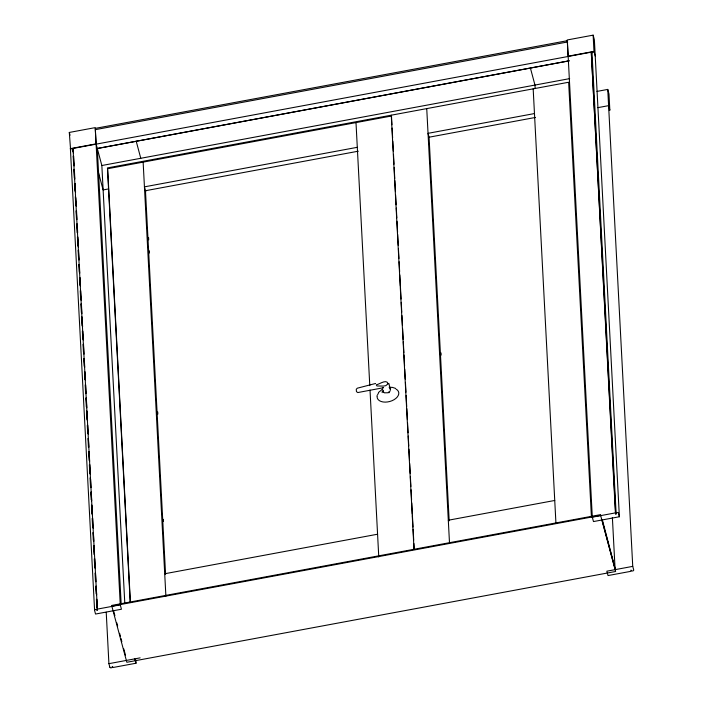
<?xml version="1.0" encoding="UTF-8"?>
<svg xmlns="http://www.w3.org/2000/svg" width="703" height="703" viewBox="0 0 703 703"><rect width="100%" height="100%" fill="white"/><g stroke="black" fill="none" stroke-linecap="round" stroke-linejoin="round"><path stroke-width="1.05" d="M567.374 40.686L95.336 128.368L95.459 129.686M567.356 40.73L567.611 42.523M377.063 396.518L377.159 395.314M382.23 391.448L382.168 392.59M383.293 390.815L383.741 392.467M390.35 390.763L387.871 392.766L384.339 392.828M378.425 392.555L382.265 389.286M375.595 383.469L357.273 388.205L356.272 389.313L356.447 391.597L357.765 392.564L383.592 387.704L382.959 387.625M96.944 610.142L97.436 610.248L73.015 148.438L591.276 52.18L615.705 513.981L616.162 513.902M97.163 609.15L120.266 604.852L121.443 609.237L95.546 614.044L94.615 610.582M70.652 150.539L69.307 132.445L95.204 127.63L96.056 143.869L101.847 165.521L124.791 603.253M593.139 35.15L567.242 39.957L568.094 56.205L593.982 51.389L593.139 35.15L594.378 39.799L619.378 516.749L593.481 521.564L592.304 517.188L567.409 42.004L95.362 129.651L120.213 603.763M70.159 148.684L96.056 143.869M70.432 149.818A1.221 0.958 -3 0 1 71.398 148.737A1.221 0.958 -3 0 1 72.813 149.388L73.297 149.528L73.015 148.438M97.295 148.482L569.333 60.801L97.295 148.518L121.153 603.763M101.847 165.521L569.676 78.622M596.961 91.416L607.752 89.413L608.991 94.061L609.844 110.301L608.605 105.652L597.814 107.664M108.552 188.931L103.13 189.933L98.569 172.894M534.465 113.561L428.039 133.333L429.094 137.27M357.3 147.314L144.44 186.849L145.758 191.778M535.501 117.436L429.067 137.199L449.173 520.818M358.337 151.189L145.468 190.724L165.574 574.333M448.312 520.229L554.746 500.466M164.713 573.753L377.573 534.218M111.821 606.153L600.617 515.369L600.573 514.64L111.786 605.424L111.821 606.153L126.839 662.279L615.626 571.486L600.617 515.369M592.304 517.188L615.362 512.9L615.705 513.981M109.844 667.129L108.912 663.667L140.134 657.867M632.744 566.372L606.847 571.188L608.025 575.564L631.074 571.284L630.837 570.177L631.347 570.274A1.221 0.958 -3 0 0 632.744 570.968A1.221 0.958 -3 0 0 633.711 569.887L632.744 566.372L607.752 89.413M135.811 659.95L135.987 663.237L112.928 667.516L112.585 666.435L112.164 666.699A1.213 0.958 -3 0 1 111.259 667.832A1.213 0.958 -3 0 1 109.835 667.191M389.093 387.248L392.459 387.397L395.578 388.408M389.611 387.994L390.657 388.566M382.441 389.014L383.355 391.984M593.982 51.389L595.23 56.038M530.405 68.033L534.965 85.072L535.141 88.473M618.447 513.287L619.378 516.749M616.127 513.717L592.031 53.182M602.286 519.614L615.143 568.639M601.821 519.385L615.081 568.947L612.383 517.496M136.215 141.25L140.776 158.289M69.307 132.445L70.054 135.231M134.809 658.86L135.987 663.237M113.772 611.443L114.888 615.608M116.83 622.902L117.665 626.021M119.615 633.315L120.45 636.435M121.013 638.517L121.847 641.646M123.798 648.931L125.468 655.178M388.856 383.407L390.42 389.778A3.823 2.32 -15 0 0 390.279 389.436M591.276 52.18L615.415 512.891M591.451 517.408L568.648 82.251L107.445 167.912L130.213 602.251M533.173 88.842L555.932 523.173M441.045 352.932L441.159 355.12M426.739 108.605L449.498 542.944M391.94 124.774L391.474 116.004L107.664 168.72L130.354 601.68M392.107 128.06L392.626 137.929M392.801 141.215L393.32 151.075M393.487 154.37L394.005 164.23M394.181 167.516L394.752 178.483M394.866 180.671L395.438 191.638M395.613 194.924L396.132 204.784M396.307 208.079L396.817 217.939M396.993 221.225L397.564 232.192M397.678 234.38L398.258 245.347M398.425 248.634L398.944 258.493M399.119 261.788L399.638 271.648M399.805 274.935L400.385 285.901M400.499 288.089L401.07 299.056M401.246 302.343L401.764 312.202M401.931 315.498L402.45 325.357M402.626 328.644L403.197 339.611M403.311 341.799L403.882 352.765M404.005 354.953L404.577 365.911M404.743 369.207L405.262 379.066M405.438 382.362L405.956 392.221M406.123 395.508L406.703 406.475M406.817 408.663L407.389 419.629M407.564 422.916L408.083 432.776M408.25 436.071L408.768 445.93M408.944 449.217L409.515 460.184M409.691 463.47L410.209 473.339M410.376 476.625L410.895 486.485M411.07 489.78L411.58 499.64M411.756 502.926L412.327 513.893M412.441 516.081L413.021 527.048M413.136 529.236L413.707 540.194M413.882 543.489L414.172 548.964M391.263 115.195L414.014 549.254M355.999 122.594L369.787 385.657M370.015 390.042L378.768 556.925M148.597 237.658L148.711 239.855M149.291 250.813L149.405 253.01M157.727 411.932L157.85 414.12M163.36 519.341L163.474 521.538M143.14 162.129L165.89 596.188M106.223 612.234L108.912 663.667M73.305 149.528L73.481 152.806M73.648 156.092L74.167 165.943M74.395 170.319L74.852 179.072M75.089 183.448L75.546 192.2M75.827 197.675L76.293 206.427M76.522 210.803L76.978 219.564M77.207 223.941L77.664 232.693M77.892 237.069L78.411 246.92M78.587 250.206L79.096 260.048M79.334 264.433L79.79 273.186M80.019 277.562L80.476 286.314M80.704 290.691L81.223 300.541M81.399 303.828L81.908 313.679M82.084 316.956L82.603 326.807M82.831 331.183L83.288 339.936M83.516 344.321L84.035 354.163M84.263 358.539L84.72 367.3M84.949 371.676L85.406 380.428M85.634 384.805L86.1 393.566M86.328 397.942L86.847 407.784M87.014 411.07L87.532 420.921M87.761 425.297L88.218 434.05M88.446 438.426L88.903 447.187M89.14 451.563L89.65 461.414M89.826 464.692L90.344 474.543M90.573 478.919L91.03 487.671M91.258 492.056L91.715 500.808M91.944 505.185L92.462 515.035M92.638 518.313L93.148 528.164M93.385 532.54L93.842 541.301M94.07 545.677L94.527 554.43M94.756 558.806L95.274 568.657M95.503 573.033L95.96 581.785M96.188 586.161L96.654 594.923M96.882 599.299L97.339 608.051M72.84 149.616L72.963 151.804M73.191 156.18L73.648 164.933M73.877 169.309L74.333 178.07M74.623 183.536L75.019 191.198M75.309 196.673L75.766 205.425M76.056 210.9L76.46 218.554M76.741 224.029L77.198 232.781M77.435 237.157L77.892 245.918M78.121 250.294L78.578 259.047M78.868 264.521L79.263 272.175M79.553 277.65L79.957 285.313M80.239 290.778L80.704 299.54M80.933 303.916L81.39 312.668M81.618 317.044L82.075 325.805M82.365 331.271L82.769 338.934M83.051 344.408L83.455 352.062M83.798 358.635L84.202 366.289M84.483 371.764L84.887 379.427M85.177 384.893L85.634 393.654M85.863 398.03L86.32 406.782M86.548 411.158L87.014 419.911M87.295 425.385L87.699 433.048M87.98 438.514L88.446 447.275M88.675 451.651L89.132 460.403M89.36 464.78L89.817 473.541M90.046 477.917L90.511 486.669M90.792 492.144L91.197 499.798M91.487 505.272L91.944 514.025M92.172 518.401L92.629 527.162M92.919 532.628L93.314 540.291M93.604 545.765L94.061 554.518M94.29 558.894L94.756 567.646M95.037 573.121L95.441 580.783M95.731 586.249L96.126 593.912M96.416 599.387L96.873 608.139M70.449 149.721L94.597 610.441M609.563 109.167A1.221 0.958 -3 0 1 609.141 110.037M594.316 52.523A1.221 0.958 -3 0 0 592.901 51.881A1.213 0.958 -3 0 0 591.944 52.962M616.083 513.673A1.213 0.958 -3 0 1 617.032 512.584A1.213 0.958 -3 0 1 618.455 513.225M94.58 610.538A1.221 0.958 -3 0 1 95.546 609.448A1.221 0.958 -3 0 1 96.961 610.107M396.035 389.111A11.081 6.714 -15 0 1 392.002 400.728A11.081 6.714 -15 0 1 377.116 397.037M377.652 394.594A11.081 6.714 -15 0 1 378.39 393.372M389.348 392.459A3.708 2.25 -15 0 1 388.838 392.784M383.557 392.564A3.708 2.25 -15 0 1 383.372 392.212M388.126 383.75L385.824 385.657L383.434 386.079L376.94 385.973L376.263 384.796C379.295 384.453 386.58 378.609 388.126 383.75"/></g></svg>
